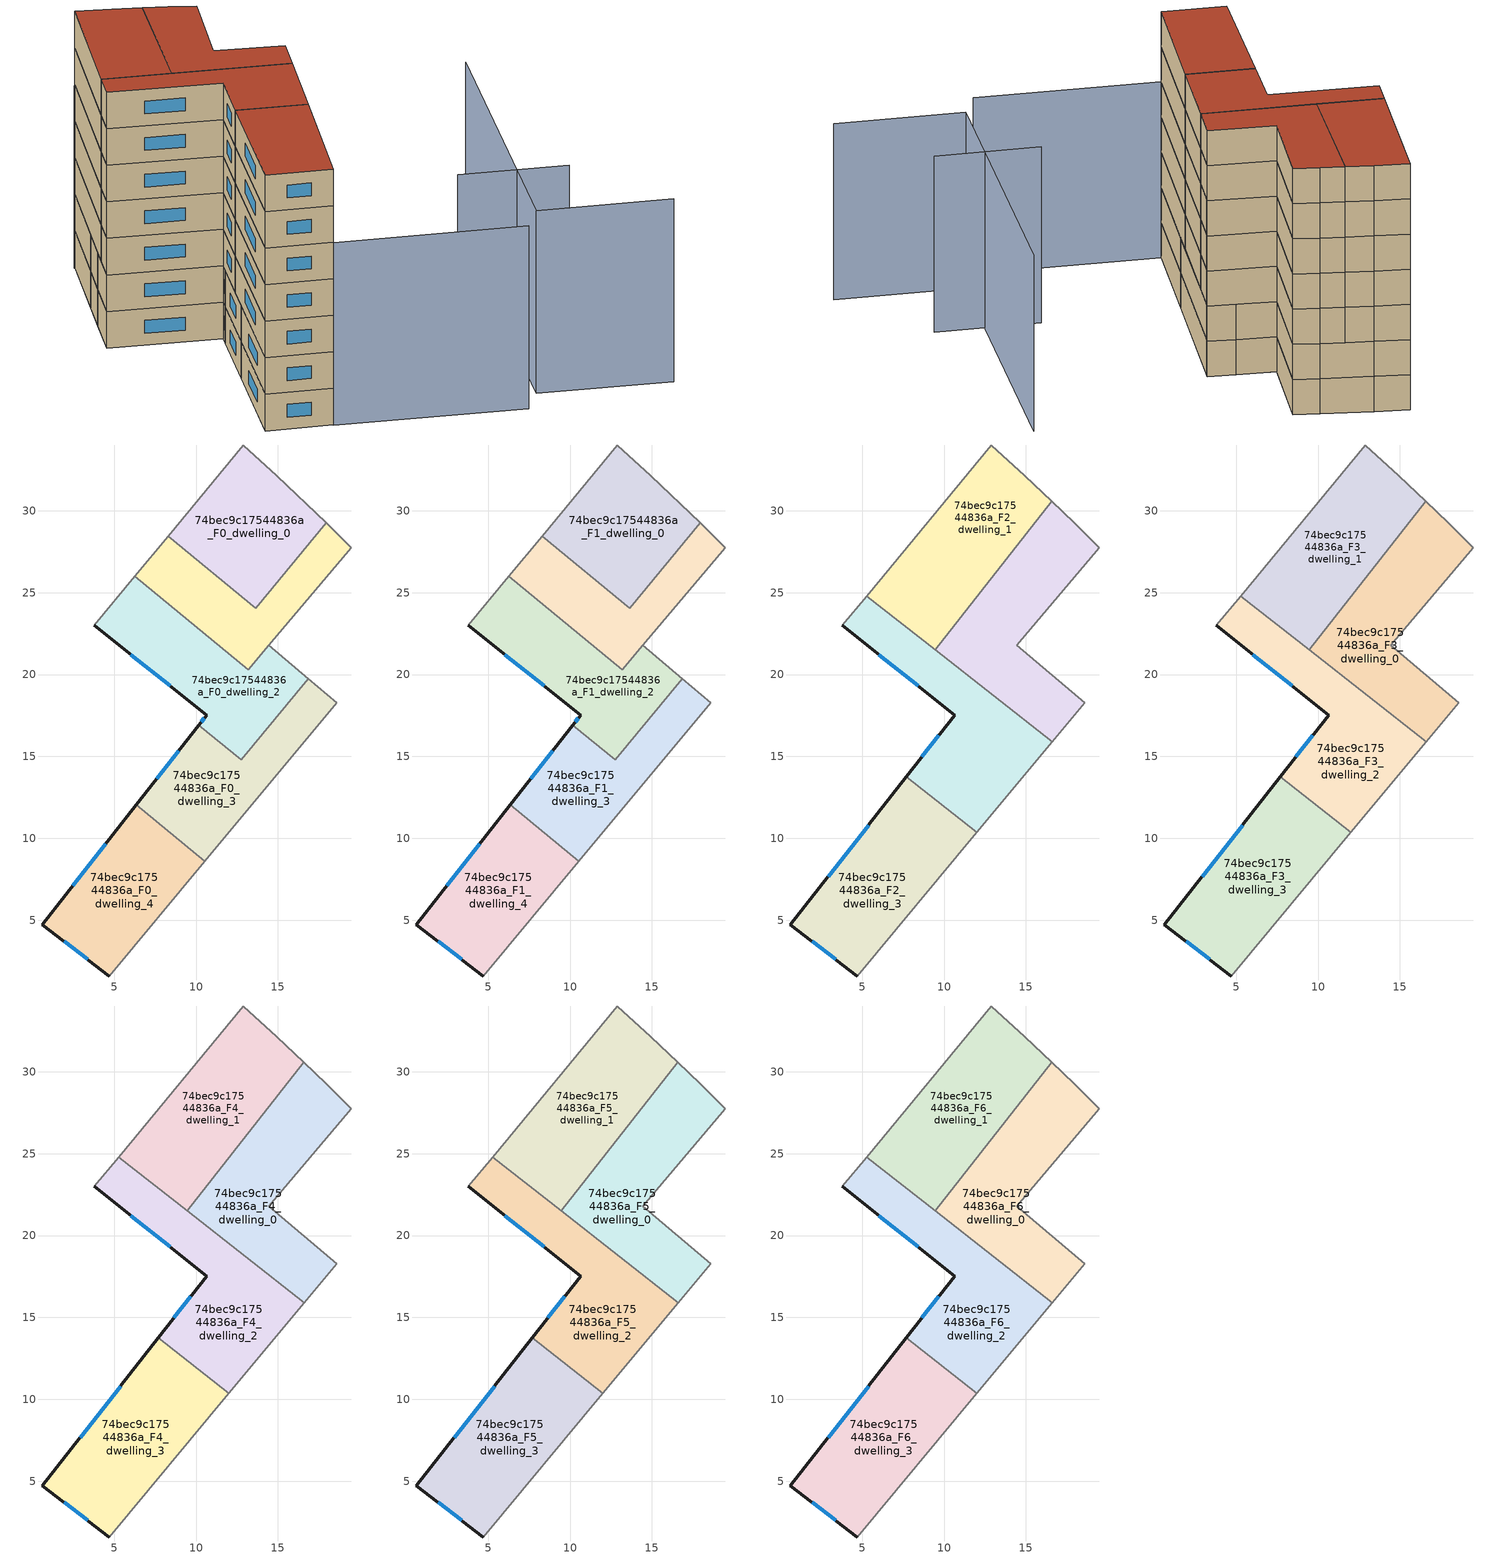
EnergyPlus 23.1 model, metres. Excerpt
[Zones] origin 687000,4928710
74bec9c17544836a_F0_dwelling_0
 floor ground (EU_floor_Construction): 14.93,32.14 17.95,29.26 13.64,24.04 8.29,28.45 12.88,34.01 z0
 wall adiabatic (EU_wall_Construction): 17.95,29.26 14.93,32.14 12.88,34.01 8.29,28.45 z0:3
 wall to 74bec9c17544836a_F0_dwelling_1 (EU_wall_Construction): 8.29,28.45 13.64,24.04 17.95,29.26 z0:3
74bec9c17544836a_F0_dwelling_1
 floor ground (EU_floor_Construction): 19.47,27.75 13.18,20.29 6.26,26 8.29,28.45 13.64,24.04 17.95,29.26 z0
 wall adiabatic (EU_wall_Construction): 8.29,28.45 6.26,26 / 14.43,21.78 19.47,27.75 17.95,29.25 z0:3
 wall to 74bec9c17544836a_F0_dwelling_2 (EU_wall_Construction): 13.18,20.29 14.43,21.78 / 6.26,26 13.17,20.3 z0:3
74bec9c17544836a_F0_dwelling_2
 floor ground (EU_floor_Construction): 14.43,21.78 16.84,19.74 12.76,14.79 10.18,16.92 10.65,17.52 3.8,23.01 6.26,26 13.18,20.29 z0
 wall outside (EU_wall_Construction): 3.8,23.01 10.65,17.52 10.18,16.92 z0:3
 wall to 74bec9c17544836a_F0_dwelling_3 (EU_wall_Construction): 10.18,16.92 12.76,14.79 16.84,19.74 z0:3
 wall adiabatic (EU_wall_Construction): 6.26,26 3.8,23.01 / 16.84,19.74 14.43,21.78 z0:3
 window (EU_Window_Construction): 10.49,17.32 10.33,17.11 / 6.02,21.22 8.42,19.3 z0.98:2.02
74bec9c17544836a_F0_dwelling_3
 floor ground (EU_floor_Construction): 18.59,18.27 10.54,8.59 6.36,12.04 10.18,16.92 12.76,14.79 16.84,19.74 z0
 wall outside (EU_wall_Construction): 10.18,16.92 6.36,12.04 z0:3
 wall adiabatic (EU_wall_Construction): 10.54,8.59 18.59,18.27 16.84,19.74 z0:3
 wall to 74bec9c17544836a_F0_dwelling_4 (EU_wall_Construction): 6.36,12.04 10.54,8.59 z0:3
 window (EU_Window_Construction): 8.93,15.33 7.6,13.63 z0.98:2.02
74bec9c17544836a_F0_dwelling_4
 floor ground (EU_floor_Construction): 10.54,8.59 4.71,1.59 0.62,4.72 6.36,12.04 z0
 wall outside (EU_wall_Construction): 6.36,12.04 0.62,4.72 4.71,1.59 z0:3
 wall adiabatic (EU_wall_Construction): 4.71,1.59 10.54,8.59 z0:3
 window (EU_Window_Construction): 1.95,3.7 3.38,2.61 / 4.49,9.66 2.48,7.1 z0.98:2.02
74bec9c17544836a_F1_dwelling_0
 floor to 74bec9c17544836a_F0_dwelling_0 (EU_floor_Construction): 14.93,32.14 17.95,29.26 13.64,24.04 8.29,28.45 12.88,34.01 z3
 wall adiabatic (EU_wall_Construction): 17.95,29.26 14.93,32.14 12.88,34.01 8.29,28.45 z3:6
 wall to 74bec9c17544836a_F1_dwelling_1 (EU_wall_Construction): 8.29,28.45 13.64,24.04 17.95,29.26 z3:6
74bec9c17544836a_F1_dwelling_1
 floor to 74bec9c17544836a_F0_dwelling_1 (EU_floor_Construction): 19.47,27.75 13.17,20.3 6.26,26 8.29,28.45 13.64,24.04 17.95,29.25 z3
 wall adiabatic (EU_wall_Construction): 8.29,28.45 6.26,26 / 14.43,21.78 19.47,27.75 17.95,29.25 z3:6
 wall to 74bec9c17544836a_F1_dwelling_2 (EU_wall_Construction): 13.18,20.29 14.43,21.78 / 6.26,26 13.17,20.3 z3:6
74bec9c17544836a_F1_dwelling_2
 floor to 74bec9c17544836a_F0_dwelling_2 (EU_floor_Construction): 14.43,21.78 16.84,19.74 12.76,14.79 10.18,16.92 10.65,17.52 3.8,23.01 6.26,26 13.18,20.29 z3
 wall outside (EU_wall_Construction): 3.8,23.01 10.65,17.52 10.18,16.92 z3:6
 wall to 74bec9c17544836a_F1_dwelling_3 (EU_wall_Construction): 10.18,16.92 12.76,14.79 16.84,19.74 z3:6
 wall adiabatic (EU_wall_Construction): 6.26,26 3.8,23.01 / 16.84,19.74 14.43,21.78 z3:6
 window (EU_Window_Construction): 10.49,17.32 10.33,17.11 / 6.02,21.22 8.42,19.3 z3.98:5.02
74bec9c17544836a_F1_dwelling_3
 floor to 74bec9c17544836a_F0_dwelling_3 (EU_floor_Construction): 18.59,18.27 10.54,8.59 6.36,12.04 10.18,16.92 12.76,14.79 16.84,19.74 z3
 wall outside (EU_wall_Construction): 10.18,16.92 6.36,12.04 z3:6
 wall adiabatic (EU_wall_Construction): 10.54,8.59 18.59,18.27 16.84,19.74 z3:6
 wall to 74bec9c17544836a_F1_dwelling_4 (EU_wall_Construction): 6.36,12.04 10.54,8.59 z3:6
 window (EU_Window_Construction): 8.93,15.33 7.6,13.63 z3.98:5.02
74bec9c17544836a_F1_dwelling_4
 floor to 74bec9c17544836a_F0_dwelling_4 (EU_floor_Construction): 10.54,8.59 4.71,1.59 0.62,4.72 6.36,12.04 z3
 wall outside (EU_wall_Construction): 6.36,12.04 0.62,4.72 4.71,1.59 z3:6
 wall adiabatic (EU_wall_Construction): 4.71,1.59 10.54,8.59 z3:6
 window (EU_Window_Construction): 1.95,3.7 3.38,2.61 / 4.49,9.66 2.48,7.1 z3.98:5.02
74bec9c17544836a_F2_dwelling_0
 floor outside (EU_floor_Construction): 19.47,27.75 14.43,21.78 13.17,20.3 z6
 floor to 74bec9c17544836a_F1_dwelling_1 (EU_floor_Construction): 19.47,27.75 13.17,20.3 10.34,22.64 12.3,25.14 13.64,24.04 17.95,29.25 z6
 floor to 74bec9c17544836a_F1_dwelling_0 (EU_floor_Construction): 17.95,29.26 13.64,24.04 12.3,25.14 16.57,30.58 z6
 floor to 74bec9c17544836a_F1_dwelling_2 (EU_floor_Construction): 14.43,21.78 16.84,19.74 14.82,17.29 9.45,21.51 10.34,22.64 13.18,20.29 z6
 floor to 74bec9c17544836a_F1_dwelling_3 (EU_floor_Construction): 18.59,18.27 16.61,15.89 14.82,17.29 16.84,19.74 z6
 wall adiabatic (EU_wall_Construction): 16.61,15.89 18.59,18.27 14.43,21.78 19.47,27.75 17.95,29.25 16.57,30.58 z6:9
 wall to 74bec9c17544836a_F2_dwelling_1 (EU_wall_Construction): 16.57,30.58 9.45,21.51 z6:9
 wall to 74bec9c17544836a_F2_dwelling_2 (EU_wall_Construction): 9.45,21.51 16.61,15.89 z6:9
74bec9c17544836a_F2_dwelling_1
 floor to 74bec9c17544836a_F1_dwelling_0 (EU_floor_Construction): 14.93,32.14 16.57,30.58 12.3,25.14 8.29,28.45 12.88,34.01 z6
 floor to 74bec9c17544836a_F1_dwelling_1 (EU_floor_Construction): 12.3,25.14 10.34,22.64 6.26,26 8.29,28.45 z6
 floor to 74bec9c17544836a_F1_dwelling_2 (EU_floor_Construction): 10.34,22.64 9.45,21.51 5.27,24.79 6.26,26 z6
 wall adiabatic (EU_wall_Construction): 16.57,30.58 14.93,32.14 12.88,34.01 5.27,24.79 z6:9
 wall to 74bec9c17544836a_F2_dwelling_2 (EU_wall_Construction): 5.27,24.79 9.45,21.51 z6:9
74bec9c17544836a_F2_dwelling_2
 floor to 74bec9c17544836a_F1_dwelling_2 (EU_floor_Construction): 14.82,17.29 12.76,14.79 10.18,16.92 10.65,17.52 3.8,23.01 5.27,24.79 z6
 floor to 74bec9c17544836a_F1_dwelling_3 (EU_floor_Construction): 16.61,15.89 12.01,10.36 7.69,13.75 10.18,16.92 12.76,14.79 14.82,17.29 z6
 wall outside (EU_wall_Construction): 3.8,23.01 10.65,17.52 7.69,13.75 z6:9
 wall adiabatic (EU_wall_Construction): 5.27,24.79 3.8,23.01 / 12.01,10.36 16.61,15.89 z6:9
 wall to 74bec9c17544836a_F2_dwelling_3 (EU_wall_Construction): 7.69,13.75 12.01,10.36 z6:9
 window (EU_Window_Construction): 6.02,21.22 8.42,19.3 / 9.69,16.29 8.65,14.97 z6.98:8.02
74bec9c17544836a_F2_dwelling_3
 floor to 74bec9c17544836a_F1_dwelling_3 (EU_floor_Construction): 12.01,10.36 10.54,8.59 6.36,12.04 7.69,13.75 z6
 floor to 74bec9c17544836a_F1_dwelling_4 (EU_floor_Construction): 10.54,8.59 4.71,1.59 0.62,4.72 6.36,12.04 z6
 wall outside (EU_wall_Construction): 7.69,13.75 0.62,4.72 4.71,1.59 z6:9
 wall adiabatic (EU_wall_Construction): 4.71,1.59 12.01,10.36 z6:9
 window (EU_Window_Construction): 1.95,3.7 3.38,2.61 / 5.39,10.81 2.92,7.65 z6.98:8.02
74bec9c17544836a_F3_dwelling_0
 floor to 74bec9c17544836a_F2_dwelling_0 (EU_floor_Construction): 17.95,29.25 19.47,27.75 14.43,21.78 18.59,18.27 16.61,15.89 9.45,21.51 16.57,30.58 z9
 wall adiabatic (EU_wall_Construction): 16.61,15.89 18.59,18.27 14.43,21.78 19.47,27.75 17.95,29.25 16.57,30.58 z9:12
 wall to 74bec9c17544836a_F3_dwelling_1 (EU_wall_Construction): 16.57,30.58 9.45,21.51 z9:12
 wall to 74bec9c17544836a_F3_dwelling_2 (EU_wall_Construction): 9.45,21.51 16.61,15.89 z9:12
74bec9c17544836a_F3_dwelling_1
 floor to 74bec9c17544836a_F2_dwelling_1 (EU_floor_Construction): 14.93,32.14 16.57,30.58 9.45,21.51 5.27,24.79 12.88,34.01 z9
 wall adiabatic (EU_wall_Construction): 16.57,30.58 14.93,32.14 12.88,34.01 5.27,24.79 z9:12
 wall to 74bec9c17544836a_F3_dwelling_2 (EU_wall_Construction): 5.27,24.79 9.45,21.51 z9:12
74bec9c17544836a_F3_dwelling_2
 floor to 74bec9c17544836a_F2_dwelling_2 (EU_floor_Construction): 16.61,15.89 12.01,10.36 7.69,13.75 10.65,17.52 3.8,23.01 5.27,24.79 z9
 wall outside (EU_wall_Construction): 3.8,23.01 10.65,17.52 7.69,13.75 z9:12
 wall adiabatic (EU_wall_Construction): 5.27,24.79 3.8,23.01 / 12.01,10.36 16.61,15.89 z9:12
 wall to 74bec9c17544836a_F3_dwelling_3 (EU_wall_Construction): 7.69,13.75 12.01,10.36 z9:12
 window (EU_Window_Construction): 6.02,21.22 8.42,19.3 / 9.69,16.29 8.65,14.97 z9.98:11.02
74bec9c17544836a_F3_dwelling_3
 floor to 74bec9c17544836a_F2_dwelling_3 (EU_floor_Construction): 12.01,10.36 4.71,1.59 0.62,4.72 7.69,13.75 z9
 wall outside (EU_wall_Construction): 7.69,13.75 0.62,4.72 4.71,1.59 z9:12
 wall adiabatic (EU_wall_Construction): 4.71,1.59 12.01,10.36 z9:12
 window (EU_Window_Construction): 1.95,3.7 3.38,2.61 / 5.39,10.81 2.92,7.65 z9.98:11.02
74bec9c17544836a_F4_dwelling_0
 floor to 74bec9c17544836a_F3_dwelling_0 (EU_floor_Construction): 17.95,29.25 19.47,27.75 14.43,21.78 18.59,18.27 16.61,15.89 9.45,21.51 16.57,30.58 z12
 wall adiabatic (EU_wall_Construction): 16.61,15.89 18.59,18.27 14.43,21.78 19.47,27.75 17.95,29.25 16.57,30.58 z12:15
 wall to 74bec9c17544836a_F4_dwelling_1 (EU_wall_Construction): 16.57,30.58 9.45,21.51 z12:15
 wall to 74bec9c17544836a_F4_dwelling_2 (EU_wall_Construction): 9.45,21.51 16.61,15.89 z12:15
74bec9c17544836a_F4_dwelling_1
 floor to 74bec9c17544836a_F3_dwelling_1 (EU_floor_Construction): 14.93,32.14 16.57,30.58 9.45,21.51 5.27,24.79 12.88,34.01 z12
 wall adiabatic (EU_wall_Construction): 16.57,30.58 14.93,32.14 12.88,34.01 5.27,24.79 z12:15
 wall to 74bec9c17544836a_F4_dwelling_2 (EU_wall_Construction): 5.27,24.79 9.45,21.51 z12:15
74bec9c17544836a_F4_dwelling_2
 floor to 74bec9c17544836a_F3_dwelling_2 (EU_floor_Construction): 16.61,15.89 12.01,10.36 7.69,13.75 10.65,17.52 3.8,23.01 5.27,24.79 z12
 wall outside (EU_wall_Construction): 3.8,23.01 10.65,17.52 7.69,13.75 z12:15
 wall adiabatic (EU_wall_Construction): 5.27,24.79 3.8,23.01 / 12.01,10.36 16.61,15.89 z12:15
 wall to 74bec9c17544836a_F4_dwelling_3 (EU_wall_Construction): 7.69,13.75 12.01,10.36 z12:15
 window (EU_Window_Construction): 6.02,21.22 8.42,19.3 / 9.69,16.29 8.65,14.97 z12.98:14.02
74bec9c17544836a_F4_dwelling_3
 floor to 74bec9c17544836a_F3_dwelling_3 (EU_floor_Construction): 12.01,10.36 4.71,1.59 0.62,4.72 7.69,13.75 z12
 wall outside (EU_wall_Construction): 7.69,13.75 0.62,4.72 4.71,1.59 z12:15
 wall adiabatic (EU_wall_Construction): 4.71,1.59 12.01,10.36 z12:15
 window (EU_Window_Construction): 1.95,3.7 3.38,2.61 / 5.39,10.81 2.92,7.65 z12.98:14.02
74bec9c17544836a_F5_dwelling_0
 floor to 74bec9c17544836a_F4_dwelling_0 (EU_floor_Construction): 17.95,29.25 19.47,27.75 14.43,21.78 18.59,18.27 16.61,15.89 9.45,21.51 16.57,30.58 z15
 wall adiabatic (EU_wall_Construction): 16.61,15.89 18.59,18.27 14.43,21.78 19.47,27.75 17.95,29.25 16.57,30.58 z15:18
 wall to 74bec9c17544836a_F5_dwelling_1 (EU_wall_Construction): 16.57,30.58 9.45,21.51 z15:18
 wall to 74bec9c17544836a_F5_dwelling_2 (EU_wall_Construction): 9.45,21.51 16.61,15.89 z15:18
74bec9c17544836a_F5_dwelling_1
 floor to 74bec9c17544836a_F4_dwelling_1 (EU_floor_Construction): 14.93,32.14 16.57,30.58 9.45,21.51 5.27,24.79 12.88,34.01 z15
 wall adiabatic (EU_wall_Construction): 16.57,30.58 14.93,32.14 12.88,34.01 5.27,24.79 z15:18
 wall to 74bec9c17544836a_F5_dwelling_2 (EU_wall_Construction): 5.27,24.79 9.45,21.51 z15:18
74bec9c17544836a_F5_dwelling_2
 floor to 74bec9c17544836a_F4_dwelling_2 (EU_floor_Construction): 16.61,15.89 12.01,10.36 7.69,13.75 10.65,17.52 3.8,23.01 5.27,24.79 z15
 wall outside (EU_wall_Construction): 3.8,23.01 10.65,17.52 7.69,13.75 z15:18
 wall adiabatic (EU_wall_Construction): 5.27,24.79 3.8,23.01 / 12.01,10.36 16.61,15.89 z15:18
 wall to 74bec9c17544836a_F5_dwelling_3 (EU_wall_Construction): 7.69,13.75 12.01,10.36 z15:18
 window (EU_Window_Construction): 6.02,21.22 8.42,19.3 / 9.69,16.29 8.65,14.97 z15.98:17.02
74bec9c17544836a_F5_dwelling_3
 floor to 74bec9c17544836a_F4_dwelling_3 (EU_floor_Construction): 12.01,10.36 4.71,1.59 0.62,4.72 7.69,13.75 z15
 wall outside (EU_wall_Construction): 7.69,13.75 0.62,4.72 4.71,1.59 z15:18
 wall adiabatic (EU_wall_Construction): 4.71,1.59 12.01,10.36 z15:18
 window (EU_Window_Construction): 1.95,3.7 3.38,2.61 / 5.39,10.81 2.92,7.65 z15.98:17.02
74bec9c17544836a_F6_dwelling_0
 floor to 74bec9c17544836a_F5_dwelling_0 (EU_floor_Construction): 17.95,29.25 19.47,27.75 14.43,21.78 18.59,18.27 16.61,15.89 9.45,21.51 16.57,30.58 z18
 wall adiabatic (EU_wall_Construction): 16.61,15.89 18.59,18.27 14.43,21.78 19.47,27.75 17.95,29.25 16.57,30.58 z18:21
 wall to 74bec9c17544836a_F6_dwelling_1 (EU_wall_Construction): 16.57,30.58 9.45,21.51 z18:21
 wall to 74bec9c17544836a_F6_dwelling_2 (EU_wall_Construction): 9.45,21.51 16.61,15.89 z18:21
 roof outside (EU_roof_Construction): 18.59,18.27 14.43,21.78 19.47,27.75 17.95,29.25 16.57,30.58 9.45,21.51 16.61,15.89 z21
74bec9c17544836a_F6_dwelling_1
 floor to 74bec9c17544836a_F5_dwelling_1 (EU_floor_Construction): 14.93,32.14 16.57,30.58 9.45,21.51 5.27,24.79 12.88,34.01 z18
 wall adiabatic (EU_wall_Construction): 16.57,30.58 14.93,32.14 12.88,34.01 5.27,24.79 z18:21
 wall to 74bec9c17544836a_F6_dwelling_2 (EU_wall_Construction): 5.27,24.79 9.45,21.51 z18:21
 roof outside (EU_roof_Construction): 9.45,21.51 16.57,30.58 14.93,32.14 12.88,34.01 5.27,24.79 z21
74bec9c17544836a_F6_dwelling_2
 floor to 74bec9c17544836a_F5_dwelling_2 (EU_floor_Construction): 16.61,15.89 12.01,10.36 7.69,13.75 10.65,17.52 3.8,23.01 5.27,24.79 z18
 wall outside (EU_wall_Construction): 3.8,23.01 10.65,17.52 7.69,13.75 z18:21
 wall adiabatic (EU_wall_Construction): 5.27,24.79 3.8,23.01 / 12.01,10.36 16.61,15.89 z18:21
 wall to 74bec9c17544836a_F6_dwelling_3 (EU_wall_Construction): 7.69,13.75 12.01,10.36 z18:21
 window (EU_Window_Construction): 6.02,21.22 8.42,19.3 / 9.69,16.29 8.65,14.97 z18.98:20.02
 roof outside (EU_roof_Construction): 12.01,10.36 16.61,15.89 5.27,24.79 3.8,23.01 10.65,17.52 7.69,13.75 z21
74bec9c17544836a_F6_dwelling_3
 floor to 74bec9c17544836a_F5_dwelling_3 (EU_floor_Construction): 12.01,10.36 4.71,1.59 0.62,4.72 7.69,13.75 z18
 wall outside (EU_wall_Construction): 7.69,13.75 0.62,4.72 4.71,1.59 z18:21
 wall adiabatic (EU_wall_Construction): 4.71,1.59 12.01,10.36 z18:21
 window (EU_Window_Construction): 1.95,3.7 3.38,2.61 / 5.39,10.81 2.92,7.65 z18.98:20.02
 roof outside (EU_roof_Construction): 4.71,1.59 12.01,10.36 7.69,13.75 0.62,4.72 z21
shading: 26.94,-12.59 18.7,-6.24 / 18.7,-6.24 34.74,14.57 / 16.33,-7.53 4.67,1.54 / 26.29,-2.92 19.59,2.21 / 18.51,18.19 14.31,21.88 / 19.47,27.75 12.68,33.87 z0:15
[Building]
EU S2 Campaign: North Axis=0; Terrain=City; Solar Distribution=FullExterior
[Site:Location]
Bologna: Latitude=44.5; Longitude=11.25; Time Zone=1; Elevation=37
[SizingPeriod:WeatherFileDays]
AnnualSizingPeriod: Begin Month=1; Begin Day of Month=1; End Month=12; End Day of Month=31; Day of Week for Start Day=Monday; Use Weather File Daylight Saving Period=No; Use Weather File Rain and Snow Indicators=No
[MATERIAL]
EU_InternalMass_Material: Roughness=MediumRough; Thickness=0.1; Conductivity=1; Density=1800; Specific Heat=900; Thermal Absorptance=0.9; Solar Absorptance=0.7; Visible Absorptance=0.7
[MATERIAL:NOMASS] Roughness=MediumRough; Thermal Absorptance=0.9; Solar Absorptance=0.7; Visible Absorptance=0.7
Name | Thermal Resistance
EU_wall_NoMass | 0.905828
EU_roof_NoMass | 0.37593
EU_floor_NoMass | 0.67114
[WINDOWMATERIAL:SIMPLEGLAZINGSYSTEM]
EU_Window_SimpleGlazing: UFactor=4.52486; Solar Heat Gain Coefficient=0.85; Visible Transmittance=0.85
[CONSTRUCTION]
EU_wall_Construction: EU_wall_NoMass
EU_roof_Construction: EU_roof_NoMass
EU_floor_Construction: EU_floor_NoMass
EU_Window_Construction: EU_Window_SimpleGlazing
EU_InternalMass_Construction: EU_InternalMass_Material
[ZONE] Type=1; Multiplier=1; Ceiling Height=autocalculate; Floor Area=autocalculate; Part of Total Floor Area=Yes
Name | Volume
74bec9c17544836a_F0_dwelling_0; 74bec9c17544836a_F1_dwelling_0 | 145.972
74bec9c17544836a_F2_dwelling_0; 74bec9c17544836a_F3_dwelling_0; 74bec9c17544836a_F4_dwelling_0; 74bec9c17544836a_F5_dwelling_0; 74bec9c17544836a_F6_dwelling_0 | 182.492
74bec9c17544836a_F0_dwelling_1 | 127.733
74bec9c17544836a_F1_dwelling_1 | 127.605
74bec9c17544836a_F2_dwelling_1; 74bec9c17544836a_F3_dwelling_1; 74bec9c17544836a_F4_dwelling_1; 74bec9c17544836a_F5_dwelling_1; 74bec9c17544836a_F6_dwelling_1 | 182.485
74bec9c17544836a_F0_dwelling_2; 74bec9c17544836a_F1_dwelling_2 | 164.252
74bec9c17544836a_F2_dwelling_2; 74bec9c17544836a_F3_dwelling_2; 74bec9c17544836a_F4_dwelling_2; 74bec9c17544836a_F5_dwelling_2; 74bec9c17544836a_F6_dwelling_2 | 182.474
74bec9c17544836a_F0_dwelling_3; 74bec9c17544836a_F1_dwelling_3 | 145.978
74bec9c17544836a_F2_dwelling_3; 74bec9c17544836a_F3_dwelling_3; 74bec9c17544836a_F4_dwelling_3; 74bec9c17544836a_F5_dwelling_3; 74bec9c17544836a_F6_dwelling_3 | 182.484
74bec9c17544836a_F0_dwelling_4; 74bec9c17544836a_F1_dwelling_4 | 145.981
[INTERNALMASS] Construction=EU_InternalMass_Construction
Name | Zone or ZoneList | Surface Area
74bec9c17544836a_F0_dwelling_0_EU_InternalMass | 74bec9c17544836a_F0_dwelling_0 | 48.6573
74bec9c17544836a_F0_dwelling_1_EU_InternalMass | 74bec9c17544836a_F0_dwelling_1 | 42.578
74bec9c17544836a_F0_dwelling_2_EU_InternalMass | 74bec9c17544836a_F0_dwelling_2 | 54.7513
74bec9c17544836a_F0_dwelling_3_EU_InternalMass | 74bec9c17544836a_F0_dwelling_3 | 48.6596
74bec9c17544836a_F0_dwelling_4_EU_InternalMass | 74bec9c17544836a_F0_dwelling_4 | 48.6608
74bec9c17544836a_F1_dwelling_0_EU_InternalMass | 74bec9c17544836a_F1_dwelling_0 | 48.6573
74bec9c17544836a_F1_dwelling_1_EU_InternalMass | 74bec9c17544836a_F1_dwelling_1 | 42.578
74bec9c17544836a_F1_dwelling_2_EU_InternalMass | 74bec9c17544836a_F1_dwelling_2 | 54.7513
74bec9c17544836a_F1_dwelling_3_EU_InternalMass | 74bec9c17544836a_F1_dwelling_3 | 48.6596
74bec9c17544836a_F1_dwelling_4_EU_InternalMass | 74bec9c17544836a_F1_dwelling_4 | 48.6608
74bec9c17544836a_F2_dwelling_0_EU_InternalMass | 74bec9c17544836a_F2_dwelling_0 | 60.8321
74bec9c17544836a_F2_dwelling_1_EU_InternalMass | 74bec9c17544836a_F2_dwelling_1 | 60.8298
74bec9c17544836a_F2_dwelling_2_EU_InternalMass | 74bec9c17544836a_F2_dwelling_2 | 60.8245
74bec9c17544836a_F2_dwelling_3_EU_InternalMass | 74bec9c17544836a_F2_dwelling_3 | 60.8281
74bec9c17544836a_F3_dwelling_0_EU_InternalMass | 74bec9c17544836a_F3_dwelling_0 | 60.8321
74bec9c17544836a_F3_dwelling_1_EU_InternalMass | 74bec9c17544836a_F3_dwelling_1 | 60.8298
74bec9c17544836a_F3_dwelling_2_EU_InternalMass | 74bec9c17544836a_F3_dwelling_2 | 60.8245
74bec9c17544836a_F3_dwelling_3_EU_InternalMass | 74bec9c17544836a_F3_dwelling_3 | 60.8281
74bec9c17544836a_F4_dwelling_0_EU_InternalMass | 74bec9c17544836a_F4_dwelling_0 | 60.8321
74bec9c17544836a_F4_dwelling_1_EU_InternalMass | 74bec9c17544836a_F4_dwelling_1 | 60.8298
74bec9c17544836a_F4_dwelling_2_EU_InternalMass | 74bec9c17544836a_F4_dwelling_2 | 60.8245
74bec9c17544836a_F4_dwelling_3_EU_InternalMass | 74bec9c17544836a_F4_dwelling_3 | 60.8281
74bec9c17544836a_F5_dwelling_0_EU_InternalMass | 74bec9c17544836a_F5_dwelling_0 | 60.8321
74bec9c17544836a_F5_dwelling_1_EU_InternalMass | 74bec9c17544836a_F5_dwelling_1 | 60.8298
74bec9c17544836a_F5_dwelling_2_EU_InternalMass | 74bec9c17544836a_F5_dwelling_2 | 60.8245
74bec9c17544836a_F5_dwelling_3_EU_InternalMass | 74bec9c17544836a_F5_dwelling_3 | 60.8281
74bec9c17544836a_F6_dwelling_0_EU_InternalMass | 74bec9c17544836a_F6_dwelling_0 | 60.8321
74bec9c17544836a_F6_dwelling_1_EU_InternalMass | 74bec9c17544836a_F6_dwelling_1 | 60.8298
74bec9c17544836a_F6_dwelling_2_EU_InternalMass | 74bec9c17544836a_F6_dwelling_2 | 60.8245
74bec9c17544836a_F6_dwelling_3_EU_InternalMass | 74bec9c17544836a_F6_dwelling_3 | 60.8281
[OTHEREQUIPMENT] Fuel Type=Electricity; Design Level Calculation Method=Watts/Area; Power per Zone Floor Area=1; Fraction Latent=0; Fraction Radiant=0; Fraction Lost=0; Carbon Dioxide Generation Rate=0; EndUse Subcategory=EU_Step8_InternalGains
Name | Zone or ZoneList or Space or SpaceList | Schedule
EU_Step8_InternalGain_74bec9c17544836a_F0_dwelling_0_f000 | 74bec9c17544836a_F0_dwelling_0 | EU_Step8_GainSchedule_74bec9c17544836a_F0_dwelling_0_f000
EU_Step8_InternalGain_74bec9c17544836a_F0_dwelling_1_f000 | 74bec9c17544836a_F0_dwelling_1 | EU_Step8_GainSchedule_74bec9c17544836a_F0_dwelling_1_f000
EU_Step8_InternalGain_74bec9c17544836a_F0_dwelling_2_f000 | 74bec9c17544836a_F0_dwelling_2 | EU_Step8_GainSchedule_74bec9c17544836a_F0_dwelling_2_f000
EU_Step8_InternalGain_74bec9c17544836a_F0_dwelling_3_f000 | 74bec9c17544836a_F0_dwelling_3 | EU_Step8_GainSchedule_74bec9c17544836a_F0_dwelling_3_f000
EU_Step8_InternalGain_74bec9c17544836a_F0_dwelling_4_f000 | 74bec9c17544836a_F0_dwelling_4 | EU_Step8_GainSchedule_74bec9c17544836a_F0_dwelling_4_f000
EU_Step8_InternalGain_74bec9c17544836a_F1_dwelling_0_f000 | 74bec9c17544836a_F1_dwelling_0 | EU_Step8_GainSchedule_74bec9c17544836a_F1_dwelling_0_f000
EU_Step8_InternalGain_74bec9c17544836a_F1_dwelling_1_f000 | 74bec9c17544836a_F1_dwelling_1 | EU_Step8_GainSchedule_74bec9c17544836a_F1_dwelling_1_f000
EU_Step8_InternalGain_74bec9c17544836a_F1_dwelling_2_f000 | 74bec9c17544836a_F1_dwelling_2 | EU_Step8_GainSchedule_74bec9c17544836a_F1_dwelling_2_f000
EU_Step8_InternalGain_74bec9c17544836a_F1_dwelling_3_f000 | 74bec9c17544836a_F1_dwelling_3 | EU_Step8_GainSchedule_74bec9c17544836a_F1_dwelling_3_f000
EU_Step8_InternalGain_74bec9c17544836a_F1_dwelling_4_f000 | 74bec9c17544836a_F1_dwelling_4 | EU_Step8_GainSchedule_74bec9c17544836a_F1_dwelling_4_f000
EU_Step8_InternalGain_74bec9c17544836a_F2_dwelling_0_f000 | 74bec9c17544836a_F2_dwelling_0 | EU_Step8_GainSchedule_74bec9c17544836a_F2_dwelling_0_f000
EU_Step8_InternalGain_74bec9c17544836a_F2_dwelling_1_f000 | 74bec9c17544836a_F2_dwelling_1 | EU_Step8_GainSchedule_74bec9c17544836a_F2_dwelling_1_f000
EU_Step8_InternalGain_74bec9c17544836a_F2_dwelling_2_f000 | 74bec9c17544836a_F2_dwelling_2 | EU_Step8_GainSchedule_74bec9c17544836a_F2_dwelling_2_f000
EU_Step8_InternalGain_74bec9c17544836a_F2_dwelling_3_f000 | 74bec9c17544836a_F2_dwelling_3 | EU_Step8_GainSchedule_74bec9c17544836a_F2_dwelling_3_f000
EU_Step8_InternalGain_74bec9c17544836a_F3_dwelling_0_f000 | 74bec9c17544836a_F3_dwelling_0 | EU_Step8_GainSchedule_74bec9c17544836a_F3_dwelling_0_f000
EU_Step8_InternalGain_74bec9c17544836a_F3_dwelling_1_f000 | 74bec9c17544836a_F3_dwelling_1 | EU_Step8_GainSchedule_74bec9c17544836a_F3_dwelling_1_f000
EU_Step8_InternalGain_74bec9c17544836a_F3_dwelling_2_f000 | 74bec9c17544836a_F3_dwelling_2 | EU_Step8_GainSchedule_74bec9c17544836a_F3_dwelling_2_f000
EU_Step8_InternalGain_74bec9c17544836a_F3_dwelling_3_f000 | 74bec9c17544836a_F3_dwelling_3 | EU_Step8_GainSchedule_74bec9c17544836a_F3_dwelling_3_f000
EU_Step8_InternalGain_74bec9c17544836a_F4_dwelling_0_f000 | 74bec9c17544836a_F4_dwelling_0 | EU_Step8_GainSchedule_74bec9c17544836a_F4_dwelling_0_f000
EU_Step8_InternalGain_74bec9c17544836a_F4_dwelling_1_f000 | 74bec9c17544836a_F4_dwelling_1 | EU_Step8_GainSchedule_74bec9c17544836a_F4_dwelling_1_f000
EU_Step8_InternalGain_74bec9c17544836a_F4_dwelling_2_f000 | 74bec9c17544836a_F4_dwelling_2 | EU_Step8_GainSchedule_74bec9c17544836a_F4_dwelling_2_f000
EU_Step8_InternalGain_74bec9c17544836a_F4_dwelling_3_f000 | 74bec9c17544836a_F4_dwelling_3 | EU_Step8_GainSchedule_74bec9c17544836a_F4_dwelling_3_f000
EU_Step8_InternalGain_74bec9c17544836a_F5_dwelling_0_f000 | 74bec9c17544836a_F5_dwelling_0 | EU_Step8_GainSchedule_74bec9c17544836a_F5_dwelling_0_f000
EU_Step8_InternalGain_74bec9c17544836a_F5_dwelling_1_f000 | 74bec9c17544836a_F5_dwelling_1 | EU_Step8_GainSchedule_74bec9c17544836a_F5_dwelling_1_f000
EU_Step8_InternalGain_74bec9c17544836a_F5_dwelling_2_f000 | 74bec9c17544836a_F5_dwelling_2 | EU_Step8_GainSchedule_74bec9c17544836a_F5_dwelling_2_f000
EU_Step8_InternalGain_74bec9c17544836a_F5_dwelling_3_f000 | 74bec9c17544836a_F5_dwelling_3 | EU_Step8_GainSchedule_74bec9c17544836a_F5_dwelling_3_f000
EU_Step8_InternalGain_74bec9c17544836a_F6_dwelling_0_f000 | 74bec9c17544836a_F6_dwelling_0 | EU_Step8_GainSchedule_74bec9c17544836a_F6_dwelling_0_f000
EU_Step8_InternalGain_74bec9c17544836a_F6_dwelling_1_f000 | 74bec9c17544836a_F6_dwelling_1 | EU_Step8_GainSchedule_74bec9c17544836a_F6_dwelling_1_f000
EU_Step8_InternalGain_74bec9c17544836a_F6_dwelling_2_f000 | 74bec9c17544836a_F6_dwelling_2 | EU_Step8_GainSchedule_74bec9c17544836a_F6_dwelling_2_f000
EU_Step8_InternalGain_74bec9c17544836a_F6_dwelling_3_f000 | 74bec9c17544836a_F6_dwelling_3 | EU_Step8_GainSchedule_74bec9c17544836a_F6_dwelling_3_f000
[ZONEVENTILATION:DESIGNFLOWRATE] Schedule=EU_AlwaysOn; Design Flow Rate Calculation Method=AirChanges/Hour; Air Changes per Hour=0.73129; Ventilation Type=Natural; Fan Pressure Rise=0; Fan Total Efficiency=1; Constant Term Coefficient=1; Temperature Term Coefficient=0; Velocity Term Coefficient=0; Velocity Squared Term Coefficient=0; Minimum Indoor Temperature=-100; Maximum Indoor Temperature=100; Delta Temperature=-100; Minimum Outdoor Temperature=-100; Maximum Outdoor Temperature=100; Maximum Wind Speed=40
Name | Zone or ZoneList or Space or SpaceList
EU_ConstantAir_74bec9c17544836a_F0_dwelling_0 | 74bec9c17544836a_F0_dwelling_0
EU_ConstantAir_74bec9c17544836a_F0_dwelling_1 | 74bec9c17544836a_F0_dwelling_1
EU_ConstantAir_74bec9c17544836a_F0_dwelling_2 | 74bec9c17544836a_F0_dwelling_2
EU_ConstantAir_74bec9c17544836a_F0_dwelling_3 | 74bec9c17544836a_F0_dwelling_3
EU_ConstantAir_74bec9c17544836a_F0_dwelling_4 | 74bec9c17544836a_F0_dwelling_4
EU_ConstantAir_74bec9c17544836a_F1_dwelling_0 | 74bec9c17544836a_F1_dwelling_0
EU_ConstantAir_74bec9c17544836a_F1_dwelling_1 | 74bec9c17544836a_F1_dwelling_1
EU_ConstantAir_74bec9c17544836a_F1_dwelling_2 | 74bec9c17544836a_F1_dwelling_2
EU_ConstantAir_74bec9c17544836a_F1_dwelling_3 | 74bec9c17544836a_F1_dwelling_3
EU_ConstantAir_74bec9c17544836a_F1_dwelling_4 | 74bec9c17544836a_F1_dwelling_4
EU_ConstantAir_74bec9c17544836a_F2_dwelling_0 | 74bec9c17544836a_F2_dwelling_0
EU_ConstantAir_74bec9c17544836a_F2_dwelling_1 | 74bec9c17544836a_F2_dwelling_1
EU_ConstantAir_74bec9c17544836a_F2_dwelling_2 | 74bec9c17544836a_F2_dwelling_2
EU_ConstantAir_74bec9c17544836a_F2_dwelling_3 | 74bec9c17544836a_F2_dwelling_3
EU_ConstantAir_74bec9c17544836a_F3_dwelling_0 | 74bec9c17544836a_F3_dwelling_0
EU_ConstantAir_74bec9c17544836a_F3_dwelling_1 | 74bec9c17544836a_F3_dwelling_1
EU_ConstantAir_74bec9c17544836a_F3_dwelling_2 | 74bec9c17544836a_F3_dwelling_2
EU_ConstantAir_74bec9c17544836a_F3_dwelling_3 | 74bec9c17544836a_F3_dwelling_3
EU_ConstantAir_74bec9c17544836a_F4_dwelling_0 | 74bec9c17544836a_F4_dwelling_0
EU_ConstantAir_74bec9c17544836a_F4_dwelling_1 | 74bec9c17544836a_F4_dwelling_1
EU_ConstantAir_74bec9c17544836a_F4_dwelling_2 | 74bec9c17544836a_F4_dwelling_2
EU_ConstantAir_74bec9c17544836a_F4_dwelling_3 | 74bec9c17544836a_F4_dwelling_3
EU_ConstantAir_74bec9c17544836a_F5_dwelling_0 | 74bec9c17544836a_F5_dwelling_0
EU_ConstantAir_74bec9c17544836a_F5_dwelling_1 | 74bec9c17544836a_F5_dwelling_1
EU_ConstantAir_74bec9c17544836a_F5_dwelling_2 | 74bec9c17544836a_F5_dwelling_2
EU_ConstantAir_74bec9c17544836a_F5_dwelling_3 | 74bec9c17544836a_F5_dwelling_3
EU_ConstantAir_74bec9c17544836a_F6_dwelling_0 | 74bec9c17544836a_F6_dwelling_0
EU_ConstantAir_74bec9c17544836a_F6_dwelling_1 | 74bec9c17544836a_F6_dwelling_1
EU_ConstantAir_74bec9c17544836a_F6_dwelling_2 | 74bec9c17544836a_F6_dwelling_2
EU_ConstantAir_74bec9c17544836a_F6_dwelling_3 | 74bec9c17544836a_F6_dwelling_3
[HVACTEMPLATE:THERMOSTAT] Constant Heating Setpoint=20; Constant Cooling Setpoint=50
EU_HeatOnly_74bec9c17544836a_F0_dwelling_0; EU_HeatOnly_74bec9c17544836a_F0_dwelling_1; EU_HeatOnly_74bec9c17544836a_F0_dwelling_2; EU_HeatOnly_74bec9c17544836a_F0_dwelling_3; EU_HeatOnly_74bec9c17544836a_F0_dwelling_4; EU_HeatOnly_74bec9c17544836a_F1_dwelling_0; EU_HeatOnly_74bec9c17544836a_F1_dwelling_1; EU_HeatOnly_74bec9c17544836a_F1_dwelling_2; EU_HeatOnly_74bec9c17544836a_F1_dwelling_3; EU_HeatOnly_74bec9c17544836a_F1_dwelling_4; EU_HeatOnly_74bec9c17544836a_F2_dwelling_0; EU_HeatOnly_74bec9c17544836a_F2_dwelling_1; EU_HeatOnly_74bec9c17544836a_F2_dwelling_2; EU_HeatOnly_74bec9c17544836a_F2_dwelling_3; EU_HeatOnly_74bec9c17544836a_F3_dwelling_0; EU_HeatOnly_74bec9c17544836a_F3_dwelling_1; EU_HeatOnly_74bec9c17544836a_F3_dwelling_2; EU_HeatOnly_74bec9c17544836a_F3_dwelling_3; EU_HeatOnly_74bec9c17544836a_F4_dwelling_0; EU_HeatOnly_74bec9c17544836a_F4_dwelling_1; EU_HeatOnly_74bec9c17544836a_F4_dwelling_2; EU_HeatOnly_74bec9c17544836a_F4_dwelling_3; EU_HeatOnly_74bec9c17544836a_F5_dwelling_0; EU_HeatOnly_74bec9c17544836a_F5_dwelling_1; EU_HeatOnly_74bec9c17544836a_F5_dwelling_2; EU_HeatOnly_74bec9c17544836a_F5_dwelling_3; EU_HeatOnly_74bec9c17544836a_F6_dwelling_0; EU_HeatOnly_74bec9c17544836a_F6_dwelling_1; EU_HeatOnly_74bec9c17544836a_F6_dwelling_2; EU_HeatOnly_74bec9c17544836a_F6_dwelling_3
[HVACTEMPLATE:ZONE:IDEALLOADSAIRSYSTEM] System Availability Schedule=EU_AlwaysOn; Maximum Heating Supply Air Temperature=50; Minimum Cooling Supply Air Temperature=13; Maximum Heating Supply Air Humidity Ratio=0.0156; Minimum Cooling Supply Air Humidity Ratio=0.0077; Heating Limit=NoLimit; Cooling Limit=NoLimit; Heating Availability Schedule=EU_AlwaysOn; Cooling Availability Schedule=EU_CoolingOff; Dehumidification Control Type=ConstantSensibleHeatRatio; Cooling Sensible Heat Ratio=0.7; Dehumidification Setpoint=60; Humidification Control Type=None; Humidification Setpoint=30; Outdoor Air Method=None; Outdoor Air Flow Rate per Person=0.00944; Outdoor Air Flow Rate per Zone Floor Area=0; Outdoor Air Flow Rate per Zone=0; Demand Controlled Ventilation Type=None; Outdoor Air Economizer Type=NoEconomizer; Heat Recovery Type=None; Sensible Heat Recovery Effectiveness=0.7; Latent Heat Recovery Effectiveness=0.65
Name | Template Thermostat
74bec9c17544836a_F0_dwelling_0 | EU_HeatOnly_74bec9c17544836a_F0_dwelling_0
74bec9c17544836a_F0_dwelling_1 | EU_HeatOnly_74bec9c17544836a_F0_dwelling_1
74bec9c17544836a_F0_dwelling_2 | EU_HeatOnly_74bec9c17544836a_F0_dwelling_2
74bec9c17544836a_F0_dwelling_3 | EU_HeatOnly_74bec9c17544836a_F0_dwelling_3
74bec9c17544836a_F0_dwelling_4 | EU_HeatOnly_74bec9c17544836a_F0_dwelling_4
74bec9c17544836a_F1_dwelling_0 | EU_HeatOnly_74bec9c17544836a_F1_dwelling_0
74bec9c17544836a_F1_dwelling_1 | EU_HeatOnly_74bec9c17544836a_F1_dwelling_1
74bec9c17544836a_F1_dwelling_2 | EU_HeatOnly_74bec9c17544836a_F1_dwelling_2
74bec9c17544836a_F1_dwelling_3 | EU_HeatOnly_74bec9c17544836a_F1_dwelling_3
74bec9c17544836a_F1_dwelling_4 | EU_HeatOnly_74bec9c17544836a_F1_dwelling_4
74bec9c17544836a_F2_dwelling_0 | EU_HeatOnly_74bec9c17544836a_F2_dwelling_0
74bec9c17544836a_F2_dwelling_1 | EU_HeatOnly_74bec9c17544836a_F2_dwelling_1
74bec9c17544836a_F2_dwelling_2 | EU_HeatOnly_74bec9c17544836a_F2_dwelling_2
74bec9c17544836a_F2_dwelling_3 | EU_HeatOnly_74bec9c17544836a_F2_dwelling_3
74bec9c17544836a_F3_dwelling_0 | EU_HeatOnly_74bec9c17544836a_F3_dwelling_0
74bec9c17544836a_F3_dwelling_1 | EU_HeatOnly_74bec9c17544836a_F3_dwelling_1
74bec9c17544836a_F3_dwelling_2 | EU_HeatOnly_74bec9c17544836a_F3_dwelling_2
74bec9c17544836a_F3_dwelling_3 | EU_HeatOnly_74bec9c17544836a_F3_dwelling_3
74bec9c17544836a_F4_dwelling_0 | EU_HeatOnly_74bec9c17544836a_F4_dwelling_0
74bec9c17544836a_F4_dwelling_1 | EU_HeatOnly_74bec9c17544836a_F4_dwelling_1
74bec9c17544836a_F4_dwelling_2 | EU_HeatOnly_74bec9c17544836a_F4_dwelling_2
74bec9c17544836a_F4_dwelling_3 | EU_HeatOnly_74bec9c17544836a_F4_dwelling_3
74bec9c17544836a_F5_dwelling_0 | EU_HeatOnly_74bec9c17544836a_F5_dwelling_0
74bec9c17544836a_F5_dwelling_1 | EU_HeatOnly_74bec9c17544836a_F5_dwelling_1
74bec9c17544836a_F5_dwelling_2 | EU_HeatOnly_74bec9c17544836a_F5_dwelling_2
74bec9c17544836a_F5_dwelling_3 | EU_HeatOnly_74bec9c17544836a_F5_dwelling_3
74bec9c17544836a_F6_dwelling_0 | EU_HeatOnly_74bec9c17544836a_F6_dwelling_0
74bec9c17544836a_F6_dwelling_1 | EU_HeatOnly_74bec9c17544836a_F6_dwelling_1
74bec9c17544836a_F6_dwelling_2 | EU_HeatOnly_74bec9c17544836a_F6_dwelling_2
74bec9c17544836a_F6_dwelling_3 | EU_HeatOnly_74bec9c17544836a_F6_dwelling_3
[SIZING:ZONE] Zone Cooling Design Supply Air Temperature Input Method=SupplyAirTemperature; Zone Cooling Design Supply Air Temperature=13; Zone Heating Design Supply Air Temperature Input Method=SupplyAirTemperature; Zone Heating Design Supply Air Temperature=50; Zone Cooling Design Supply Air Humidity Ratio=0.008; Zone Heating Design Supply Air Humidity Ratio=0.008; Cooling Design Air Flow Method=DesignDay; Cooling Design Air Flow Rate=0; Cooling Minimum Air Flow per Zone Floor Area=0.000762; Cooling Minimum Air Flow=0; Cooling Minimum Air Flow Fraction=0.2; Heating Design Air Flow Method=DesignDay; Heating Design Air Flow Rate=0; Heating Maximum Air Flow per Zone Floor Area=0.002032; Heating Maximum Air Flow=0.141576; Heating Maximum Air Flow Fraction=0.3; Account for Dedicated Outdoor Air System=No; Dedicated Outdoor Air System Control Strategy=NeutralSupplyAir; Dedicated Outdoor Air Low Setpoint Temperature for Design=autosize; Dedicated Outdoor Air High Setpoint Temperature for Design=autosize; Zone Load Sizing Method=Sensible Load Only No Latent Load; Zone Latent Cooling Design Supply Air Humidity Ratio Input Method=HumidityRatioDifference; Zone Cooling Design Supply Air Humidity Ratio Difference=0.005; Zone Latent Heating Design Supply Air Humidity Ratio Input Method=HumidityRatioDifference; Zone Humidification Design Supply Air Humidity Ratio Difference=0.005
74bec9c17544836a_F0_dwelling_0; 74bec9c17544836a_F0_dwelling_1; 74bec9c17544836a_F0_dwelling_2; 74bec9c17544836a_F0_dwelling_3; 74bec9c17544836a_F0_dwelling_4; 74bec9c17544836a_F1_dwelling_0; 74bec9c17544836a_F1_dwelling_1; 74bec9c17544836a_F1_dwelling_2; 74bec9c17544836a_F1_dwelling_3; 74bec9c17544836a_F1_dwelling_4; 74bec9c17544836a_F2_dwelling_0; 74bec9c17544836a_F2_dwelling_1; 74bec9c17544836a_F2_dwelling_2; 74bec9c17544836a_F2_dwelling_3; 74bec9c17544836a_F3_dwelling_0; 74bec9c17544836a_F3_dwelling_1; 74bec9c17544836a_F3_dwelling_2; 74bec9c17544836a_F3_dwelling_3; 74bec9c17544836a_F4_dwelling_0; 74bec9c17544836a_F4_dwelling_1; 74bec9c17544836a_F4_dwelling_2; 74bec9c17544836a_F4_dwelling_3; 74bec9c17544836a_F5_dwelling_0; 74bec9c17544836a_F5_dwelling_1; 74bec9c17544836a_F5_dwelling_2; 74bec9c17544836a_F5_dwelling_3; 74bec9c17544836a_F6_dwelling_0; 74bec9c17544836a_F6_dwelling_1; 74bec9c17544836a_F6_dwelling_2; 74bec9c17544836a_F6_dwelling_3
[SCHEDULE:CONSTANT]
Name | Hourly Value
EU_AlwaysOn | 1
EU_CoolingOff | 0
[SCHEDULE:FILE] Column Number=1; Rows to Skip at Top=0; Number of Hours of Data=8760; Column Separator=Comma; Interpolate to Timestep=No; Minutes per Item=60; Adjust Schedule for Daylight Savings=Yes
Name | File
EU_Step8_GainSchedule_74bec9c17544836a_F0_dwelling_0_f000 | ../../schedules/74bec9c17544836a/74bec9c17544836a_F0_dwelling_0_f000_gain.csv
EU_Step8_GainSchedule_74bec9c17544836a_F0_dwelling_1_f000 | ../../schedules/74bec9c17544836a/74bec9c17544836a_F0_dwelling_1_f000_gain.csv
EU_Step8_GainSchedule_74bec9c17544836a_F0_dwelling_2_f000 | ../../schedules/74bec9c17544836a/74bec9c17544836a_F0_dwelling_2_f000_gain.csv
EU_Step8_GainSchedule_74bec9c17544836a_F0_dwelling_3_f000 | ../../schedules/74bec9c17544836a/74bec9c17544836a_F0_dwelling_3_f000_gain.csv
EU_Step8_GainSchedule_74bec9c17544836a_F0_dwelling_4_f000 | ../../schedules/74bec9c17544836a/74bec9c17544836a_F0_dwelling_4_f000_gain.csv
EU_Step8_GainSchedule_74bec9c17544836a_F1_dwelling_0_f000 | ../../schedules/74bec9c17544836a/74bec9c17544836a_F1_dwelling_0_f000_gain.csv
EU_Step8_GainSchedule_74bec9c17544836a_F1_dwelling_1_f000 | ../../schedules/74bec9c17544836a/74bec9c17544836a_F1_dwelling_1_f000_gain.csv
EU_Step8_GainSchedule_74bec9c17544836a_F1_dwelling_2_f000 | ../../schedules/74bec9c17544836a/74bec9c17544836a_F1_dwelling_2_f000_gain.csv
EU_Step8_GainSchedule_74bec9c17544836a_F1_dwelling_3_f000 | ../../schedules/74bec9c17544836a/74bec9c17544836a_F1_dwelling_3_f000_gain.csv
EU_Step8_GainSchedule_74bec9c17544836a_F1_dwelling_4_f000 | ../../schedules/74bec9c17544836a/74bec9c17544836a_F1_dwelling_4_f000_gain.csv
EU_Step8_GainSchedule_74bec9c17544836a_F2_dwelling_0_f000 | ../../schedules/74bec9c17544836a/74bec9c17544836a_F2_dwelling_0_f000_gain.csv
EU_Step8_GainSchedule_74bec9c17544836a_F2_dwelling_1_f000 | ../../schedules/74bec9c17544836a/74bec9c17544836a_F2_dwelling_1_f000_gain.csv
EU_Step8_GainSchedule_74bec9c17544836a_F2_dwelling_2_f000 | ../../schedules/74bec9c17544836a/74bec9c17544836a_F2_dwelling_2_f000_gain.csv
EU_Step8_GainSchedule_74bec9c17544836a_F2_dwelling_3_f000 | ../../schedules/74bec9c17544836a/74bec9c17544836a_F2_dwelling_3_f000_gain.csv
EU_Step8_GainSchedule_74bec9c17544836a_F3_dwelling_0_f000 | ../../schedules/74bec9c17544836a/74bec9c17544836a_F3_dwelling_0_f000_gain.csv
EU_Step8_GainSchedule_74bec9c17544836a_F3_dwelling_1_f000 | ../../schedules/74bec9c17544836a/74bec9c17544836a_F3_dwelling_1_f000_gain.csv
EU_Step8_GainSchedule_74bec9c17544836a_F3_dwelling_2_f000 | ../../schedules/74bec9c17544836a/74bec9c17544836a_F3_dwelling_2_f000_gain.csv
EU_Step8_GainSchedule_74bec9c17544836a_F3_dwelling_3_f000 | ../../schedules/74bec9c17544836a/74bec9c17544836a_F3_dwelling_3_f000_gain.csv
EU_Step8_GainSchedule_74bec9c17544836a_F4_dwelling_0_f000 | ../../schedules/74bec9c17544836a/74bec9c17544836a_F4_dwelling_0_f000_gain.csv
EU_Step8_GainSchedule_74bec9c17544836a_F4_dwelling_1_f000 | ../../schedules/74bec9c17544836a/74bec9c17544836a_F4_dwelling_1_f000_gain.csv
EU_Step8_GainSchedule_74bec9c17544836a_F4_dwelling_2_f000 | ../../schedules/74bec9c17544836a/74bec9c17544836a_F4_dwelling_2_f000_gain.csv
EU_Step8_GainSchedule_74bec9c17544836a_F4_dwelling_3_f000 | ../../schedules/74bec9c17544836a/74bec9c17544836a_F4_dwelling_3_f000_gain.csv
EU_Step8_GainSchedule_74bec9c17544836a_F5_dwelling_0_f000 | ../../schedules/74bec9c17544836a/74bec9c17544836a_F5_dwelling_0_f000_gain.csv
EU_Step8_GainSchedule_74bec9c17544836a_F5_dwelling_1_f000 | ../../schedules/74bec9c17544836a/74bec9c17544836a_F5_dwelling_1_f000_gain.csv
EU_Step8_GainSchedule_74bec9c17544836a_F5_dwelling_2_f000 | ../../schedules/74bec9c17544836a/74bec9c17544836a_F5_dwelling_2_f000_gain.csv
EU_Step8_GainSchedule_74bec9c17544836a_F5_dwelling_3_f000 | ../../schedules/74bec9c17544836a/74bec9c17544836a_F5_dwelling_3_f000_gain.csv
EU_Step8_GainSchedule_74bec9c17544836a_F6_dwelling_0_f000 | ../../schedules/74bec9c17544836a/74bec9c17544836a_F6_dwelling_0_f000_gain.csv
EU_Step8_GainSchedule_74bec9c17544836a_F6_dwelling_1_f000 | ../../schedules/74bec9c17544836a/74bec9c17544836a_F6_dwelling_1_f000_gain.csv
EU_Step8_GainSchedule_74bec9c17544836a_F6_dwelling_2_f000 | ../../schedules/74bec9c17544836a/74bec9c17544836a_F6_dwelling_2_f000_gain.csv
EU_Step8_GainSchedule_74bec9c17544836a_F6_dwelling_3_f000 | ../../schedules/74bec9c17544836a/74bec9c17544836a_F6_dwelling_3_f000_gain.csv
